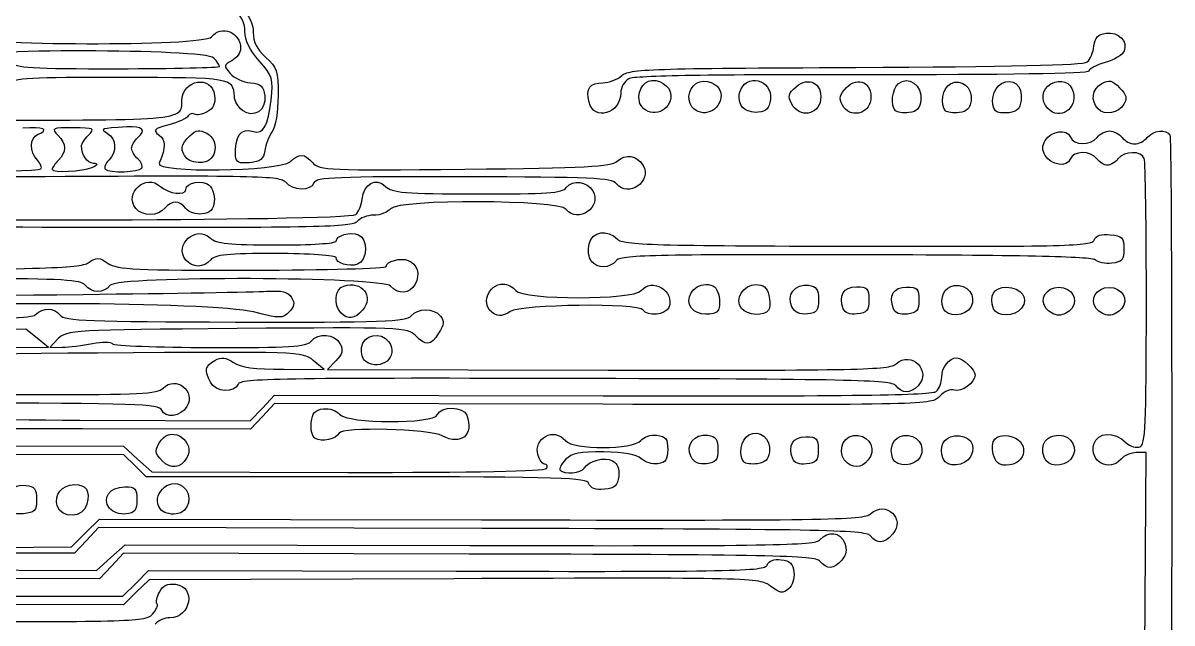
# Model space of a CAD drawing. Extents: x 25 to 242, y 39 to 365.
# Drawn here: x 162.4 to 220.2, y 107 to 137.2 of the extents above; entities that cross this region are included whole.
import ezdxf

# ---------------------------------------------------------------- set-up
doc = ezdxf.new("R2010")
doc.units = 0
doc.layers.add('Layer_1', color=7, linetype='CONTINUOUS')

msp = doc.modelspace()

# ---------------------------------------------------------------- linework, layer by layer
at = {"layer": 'Layer_1', "color": 7}
for points in [[(190.890252, 133.202053)], [(193.540494, 132.982853)], [(196.06218, 132.977853)], [(198.592649, 132.961453)], [(201.083795, 133.111643)], [(203.628502, 133.061843)], [(206.289742, 132.776843)], [(208.81143, 132.771863)], [(211.33312, 132.766863)], [(213.95762, 132.886223)], [(216.48733, 132.872623)], [(170.669602, 130.382043)], [(165.888865, 129.927693)], [(168.395781, 129.898013)], [(191.002902, 125.221103)], [(178.411617, 122.619833)], [(186.092193, 122.584103)], [(196.03335, 122.848783)], [(198.55504, 122.843793)], [(201.088123, 122.917203)], [(203.673349, 122.819603)], [(206.195034, 122.814603)], [(208.71136, 122.823633)], [(211.23305, 122.818653)], [(213.86965, 122.843603)], [(216.39133, 122.838603)], [(179.656976, 120.177733)], [(177.124755, 116.304453)], [(169.440828, 115.165413)], [(196.021235, 115.384833)], [(198.669593, 115.124683)], [(201.128146, 115.281913)], [(203.878739, 115.060623)], [(206.166165, 115.285943)], [(208.68785, 115.280913)], [(211.21203, 115.519373)], [(213.76527, 115.360103)], [(164.151565, 112.920943)], [(166.775375, 112.804483)], [(169.333647, 112.753683)]]:
    msp.add_lwpolyline(points, close=True, dxfattribs=at)
for points in [[(173.459226, 132.796103), (173.45921, 132.797003)], [(173.115753, 130.490023), (173.115688, 130.490953)], [(168.097365, 127.866063), (168.097365, 127.865783)], [(170.610986, 125.274513), (170.610989, 125.274823)], [(159.052095, 120.893593), (163.710915, 120.883593), (163.142605, 121.344323), (162.574285, 121.805053), (125.017709, 121.727153)], [(164.199765, 121.321923), (163.770995, 120.884593), (164.395605, 120.892593)], [(175.544769, 119.780913), (177.576838, 119.776913), (177.024065, 120.225043)], [(178.156761, 120.212373), (177.7303, 119.776213), (191.845705, 119.746213)], [(171.851698, 119.127933), (171.851697, 119.128213)], [(165.278985, 117.223293), (173.849712, 117.185693), (174.461383, 117.836843), (175.073055, 118.487993), (191.592814, 118.452893)], [(191.600929, 118.021943), (175.071711, 118.057043), (174.465714, 117.411933), (173.859715, 116.766823), (165.414065, 116.784723)], [(159.696645, 115.935963), (167.470905, 115.919463), (168.186903, 115.271543), (168.902897, 114.623623), (178.75979, 114.602723)], [(217.93409, 90.643183), (218.72232, 90.708383), (218.81532, 103.151313), (218.90832, 115.594223), (218.40701, 115.595223)], [(179.686795, 114.377693), (168.622896, 114.381693), (168.062474, 114.935093), (167.502045, 115.488503), (159.711545, 115.505003)], [(190.87731, 114.033243), (190.877305, 114.032683)], [(159.092515, 110.803393), (164.860775, 110.860093), (165.567475, 111.558863), (166.274155, 112.257613), (185.475471, 112.216813)], [(185.494254, 111.785813), (166.226365, 111.826713), (165.620375, 111.181613), (165.014375, 110.536503), (159.090415, 110.549103)], [(158.305905, 109.698333), (166.126305, 109.674833), (166.846335, 110.319703), (167.566355, 110.964563), (184.902017, 110.927763)], [(184.859712, 110.496943), (167.483085, 110.533843), (166.877095, 109.888733), (166.271095, 109.243623), (158.455865, 109.260223)], [(157.742285, 108.379113), (167.447935, 108.378583), (168.095167, 109.024013), (168.742402, 109.669443), (184.230427, 109.636543)], [(184.106769, 109.258813), (168.766233, 109.202913), (168.123848, 108.575633), (167.481465, 107.948363), (157.798195, 107.968963)]]:
    msp.add_lwpolyline(points, dxfattribs=at)
for points in [[(173.580413, 136.759073), (173.581713, 137.222343), (173.398411, 137.573683), (172.953729, 137.959303)], [(173.379452, 137.985353), (173.807485, 137.562673), (174.002019, 137.161403), (174.000593, 136.704103)], [(171.89845, 136.486133), (172.403526, 137.106663), (173.370192, 136.726813), (173.367644, 135.908833)], [(159.197335, 136.520033), (159.810065, 136.042413), (171.511849, 136.011233), (171.89845, 136.486133)], [(174.302474, 135.277833), (173.811172, 135.838443), (173.579026, 136.314663), (173.580413, 136.759073)], [(174.000593, 136.704103), (173.998993, 136.233983), (174.183296, 135.871153), (174.627172, 135.469733)], [(216.27701, 136.031053), (216.32781, 136.469263), (216.47429, 136.622923), (216.88737, 136.671283)], [(216.88737, 136.671283), (217.5151, 136.744783), (217.9854, 136.278543), (217.79423, 135.772373)], [(172.015199, 135.424843), (171.557549, 135.896563), (159.388575, 135.907803), (159.210645, 135.436743)], [(173.367644, 135.908833), (173.367115, 135.699683), (173.169149, 135.420903), (172.927994, 135.289313)], [(215.94082, 135.226353), (216.08898, 135.351813), (216.24028, 135.713903), (216.27701, 136.031053)], [(161.811435, 135.210973), (162.035625, 134.932463), (162.854185, 134.883493), (167.194785, 134.888903)], [(172.314096, 135.005863), (172.314284, 135.066663), (172.17978, 135.255203), (172.015199, 135.424843)], [(172.927994, 135.289313), (172.514474, 135.063653), (172.509632, 135.027133), (172.842924, 134.647493)], [(174.897887, 133.311273), (175.019529, 134.389093), (174.986907, 134.496823), (174.302474, 135.277833)], [(174.627172, 135.469733), (175.202106, 134.949773), (175.255459, 134.783953), (175.251546, 133.529173)], [(204.297064, 134.952503), (211.9104, 134.983103), (215.76051, 135.073713), (215.94082, 135.226353)], [(216.84319, 135.200113), (216.39237, 135.076703), (216.02324, 134.882533), (216.02288, 134.768603)], [(217.79423, 135.772373), (217.72193, 135.581043), (217.294, 135.323523), (216.84319, 135.200113)], [(167.194785, 134.888903), (170.010218, 134.892903), (172.313905, 134.945103), (172.314096, 135.005863)], [(172.842924, 134.647493), (173.037292, 134.426073), (173.493656, 134.214663), (173.857067, 134.177683)], [(192.529773, 134.543953), (192.886199, 134.872973), (193.979367, 134.910943), (204.297064, 134.952503)], [(198.463355, 133.706833), (198.769631, 134.685773), (200.126217, 134.365503), (200.007702, 133.342233)], [(216.02288, 134.768603), (216.02235, 134.638563), (211.79135, 134.570413), (204.660829, 134.585563)], [(167.346615, 134.449783), (162.861295, 134.459783), (161.933755, 134.408483), (161.669205, 134.138643)], [(173.054657, 133.493553), (172.990267, 134.430573), (172.946609, 134.437893), (167.346615, 134.449783)], [(170.417379, 133.273993), (170.420779, 134.352913), (171.943321, 134.597383), (172.059394, 133.537633)], [(173.857067, 134.177683), (174.397867, 134.122683), (174.52931, 134.005483), (174.581139, 133.532273)], [(190.890252, 133.202053), (190.721358, 133.901293), (190.922422, 134.183813), (191.587906, 134.182403)], [(191.587906, 134.182403), (191.889823, 134.181873), (192.313664, 134.344463), (192.529773, 134.543953)], [(192.892263, 134.387513), (192.668325, 134.265323), (192.484418, 133.945753), (192.48358, 133.677343)], [(204.660829, 134.585563), (197.230987, 134.601363), (193.158529, 134.532863), (192.892263, 134.387513)], [(193.540494, 132.982853), (193.236819, 133.360133), (193.426959, 134.089663), (193.874557, 134.264593)], [(193.874557, 134.264593), (194.326241, 134.441133), (195.006352, 134.019773), (195.004932, 133.564263)], [(196.06218, 132.977853), (195.736821, 133.382063), (195.961572, 134.097533), (196.455108, 134.228713)], [(196.455108, 134.228713), (196.973425, 134.366463), (197.528049, 134.018343), (197.526607, 133.556123)], [(201.302033, 133.982823), (201.946097, 134.514813), (202.624469, 134.157813), (202.529388, 133.336883)], [(203.832067, 133.941133), (204.421625, 134.542463), (205.149186, 134.178603), (205.051076, 133.331513)], [(206.289742, 132.776893), (206.033805, 133.040683), (206.129063, 133.871263), (206.446028, 134.139603)], [(206.446028, 134.139603), (206.939497, 134.557383), (207.655494, 134.040503), (207.572764, 133.326163)], [(208.81143, 132.771893), (208.51875, 133.073563), (208.67186, 133.919673), (209.05717, 134.129943)], [(209.05717, 134.129943), (209.61095, 134.432123), (210.19734, 133.949183), (210.10165, 133.269723)], [(211.33312, 132.766893), (211.02539, 133.084103), (211.1994, 133.917873), (211.62139, 134.148153)], [(211.62139, 134.148153), (212.20464, 134.466423), (212.70089, 134.040083), (212.61411, 133.295253)], [(213.95762, 132.886223), (213.58059, 133.274843), (213.65674, 133.877513), (214.11439, 134.127233)], [(214.11439, 134.127233), (214.6198, 134.403043), (215.1083, 134.224733), (215.23592, 133.717983)], [(216.48733, 132.872623), (216.09135, 133.280783), (216.17964, 133.872843), (216.67695, 134.144223)], [(216.67695, 134.144223), (217.04703, 134.346163), (217.19954, 134.309683), (217.56649, 133.931463)], [(172.059394, 133.537633), (172.104174, 133.128763), (171.994464, 132.889453), (171.684757, 132.720453)], [(173.45921, 132.797003), (173.252316, 132.952923), (173.07027, 133.266383), (173.054657, 133.493553)], [(174.581139, 133.532273), (174.662309, 132.791183), (174.02267, 132.371463), (173.459226, 132.796103)], [(175.251546, 133.529173), (175.248946, 132.701233), (175.129957, 131.986463), (174.951434, 131.726693)], [(192.48358, 133.677343), (192.48028, 132.630693), (191.125853, 132.226643), (190.890252, 133.202053)], [(195.004932, 133.564263), (195.002332, 132.753773), (194.03427, 132.369413), (193.540494, 132.982853)], [(197.526607, 133.556123), (197.524007, 132.748443), (196.554898, 132.365723), (196.06218, 132.977853)], [(198.592649, 132.961453), (198.449076, 133.139823), (198.390894, 133.475233), (198.463355, 133.706833)], [(201.083795, 133.111643), (200.867923, 133.528163), (200.898273, 133.649333), (201.302033, 133.982823)], [(203.628502, 133.061843), (203.444434, 133.417013), (203.483457, 133.585563), (203.832067, 133.941133)], [(215.23592, 133.717983), (215.45198, 132.859913), (214.55154, 132.274033), (213.95762, 132.886223)], [(217.56649, 133.931463), (217.91588, 133.571333), (217.96083, 133.396113), (217.77951, 133.101383)], [(158.484325, 132.313043), (170.547112, 132.287443), (170.41427, 132.276743), (170.417379, 133.273993)], [(174.007889, 131.731863), (174.499845, 131.573983), (174.752406, 132.022173), (174.897887, 133.311273)], [(199.397229, 132.700733), (199.098284, 132.665733), (198.736223, 132.783033), (198.592649, 132.961453)], [(200.007702, 133.342233), (199.956792, 132.902683), (199.810662, 132.749133), (199.397229, 132.700733)], [(202.529388, 133.336883), (202.438138, 132.549063), (201.454771, 132.395843), (201.083795, 133.111643)], [(205.051076, 133.331513), (204.963316, 132.573783), (203.978231, 132.387043), (203.628502, 133.061843)], [(207.572764, 133.326163), (207.522234, 132.889873), (207.375131, 132.732923), (206.97242, 132.685643)], [(210.10165, 133.269723), (210.04835, 132.891303), (209.87753, 132.725673), (209.4941, 132.680663)], [(212.61411, 133.295253), (212.56581, 132.880783), (212.41273, 132.722263), (212.0158, 132.675663)], [(217.77951, 133.101383), (217.493, 132.635703), (216.8309, 132.518503), (216.48733, 132.872623)], [(170.735864, 132.511893), (170.664844, 132.394833), (170.222577, 132.193883), (169.753053, 132.065363)], [(171.05589, 132.603093), (170.950896, 132.669993), (170.806883, 132.628893), (170.735864, 132.511893)], [(171.684757, 132.720453), (171.443875, 132.589013), (171.160885, 132.536203), (171.05589, 132.603093)], [(206.97242, 132.685643), (206.679039, 132.651243), (206.371834, 132.692643), (206.289742, 132.776843)], [(209.4941, 132.680663), (209.20072, 132.646163), (208.89352, 132.687663), (208.81143, 132.771863)], [(212.0158, 132.675663), (211.72242, 132.641163), (211.41521, 132.682663), (211.33312, 132.766863)], [(163.162215, 131.578793), (163.796815, 131.826823), (163.452575, 131.977413), (162.414475, 131.905913)], [(164.949455, 131.916763), (163.878495, 131.918763), (163.840845, 131.899763), (164.197745, 131.531903)], [(165.698755, 131.528713), (166.057935, 131.895053), (166.020415, 131.914483), (164.949455, 131.916763)], [(167.640565, 131.959803), (166.320425, 131.888303), (166.279595, 131.874303), (166.682285, 131.632523)], [(168.202862, 131.429123), (168.65058, 131.808143), (168.443763, 132.003343), (167.640565, 131.959803)], [(169.753053, 132.065363), (168.988103, 131.855953), (168.937655, 131.802823), (169.267704, 131.554093)], [(170.814739, 131.516733), (171.141796, 131.818643), (171.304303, 131.842403), (171.668293, 131.641553)], [(173.115688, 130.490953), (173.055258, 131.488143), (173.376242, 131.934573), (174.007889, 131.731863)], [(213.82753, 131.280193), (214.13435, 131.778853), (214.9288, 131.888393), (215.08982, 131.454203)], [(216.43226, 131.436303), (216.5767, 131.613753), (216.86084, 131.758593), (217.06369, 131.758163)], [(217.06369, 131.758163), (217.26654, 131.757633), (217.54978, 131.611693), (217.6931, 131.433623)], [(218.95395, 131.430953), (219.24537, 131.789013), (219.91551, 131.861083), (220.09933, 131.554153)], [(163.148215, 130.297253), (162.752445, 130.705193), (162.760275, 131.421693), (163.162215, 131.578793)], [(164.197745, 131.531903), (164.611255, 131.105673), (164.614885, 130.699363), (164.208845, 130.285253)], [(165.366905, 131.008373), (165.367165, 131.108723), (165.516545, 131.342873), (165.698755, 131.528713)], [(166.682285, 131.632523), (167.128385, 131.364653), (167.156655, 130.714493), (166.740585, 130.290173)], [(167.888295, 130.893083), (167.888825, 131.041823), (168.030312, 131.283033), (168.202862, 131.429123)], [(169.267704, 131.554093), (169.617454, 131.290513), (169.618504, 130.978643), (169.272504, 130.133273)], [(170.669602, 130.382043), (170.304329, 130.758543), (170.345958, 131.084003), (170.814739, 131.516733)], [(171.668293, 131.641553), (172.323901, 131.279793), (172.176957, 130.260393), (171.456991, 130.175673)], [(174.951434, 131.726693), (174.788726, 131.489943), (174.621888, 131.056643), (174.580684, 130.763813)], [(213.82553, 130.526053), (213.65911, 130.800003), (213.65975, 131.006933), (213.82753, 131.280193)], [(215.08982, 131.454203), (215.24933, 131.024103), (216.08765, 131.012873), (216.43226, 131.436303)], [(217.6931, 131.433623), (217.83643, 131.255563), (218.11967, 131.109523), (218.32252, 131.109093)], [(218.32252, 131.109093), (218.52537, 131.108563), (218.80951, 131.253493), (218.95395, 131.430953)], [(220.09933, 131.554153), (220.16443, 131.445353), (220.20181, 120.869233), (220.18223, 108.051663)], [(165.964535, 130.127863), (165.648205, 130.142363), (165.365505, 130.558923), (165.366905, 131.008373)], [(168.199515, 130.355723), (168.02788, 130.502543), (167.887825, 130.744353), (167.888295, 130.893083)], [(174.580684, 130.763813), (174.521034, 130.339883), (174.36657, 130.217953), (173.8226, 130.165333)], [(175.857033, 130.215773), (176.328925, 130.651383), (176.570683, 130.638843), (176.993797, 130.156873)], [(192.299578, 130.234013), (192.730708, 130.625373), (193.29484, 130.537153), (193.604365, 130.029953)], [(216.42925, 130.358873), (216.08729, 130.783703), (215.2489, 130.776043), (215.08672, 130.346673)], [(218.80724, 130.379543), (218.6602, 130.776033), (217.80937, 130.761333), (217.47995, 130.356643)], [(163.321935, 129.850553), (163.393735, 129.923753), (163.315935, 130.124793), (163.148215, 130.297253)], [(164.208845, 130.285253), (164.034925, 130.107873), (163.892455, 129.907313), (163.892245, 129.839593)], [(165.888935, 129.927703), (166.217555, 130.071603), (166.234135, 130.115453), (165.964535, 130.127863)], [(166.740585, 130.290173), (166.572195, 130.118423), (166.492765, 129.917733), (166.564085, 129.844213)], [(168.395826, 129.898003), (168.459496, 130.002953), (168.371136, 130.208933), (168.199515, 130.355723)], [(169.272504, 130.133273), (169.071815, 129.642953), (175.321334, 129.721263), (175.857033, 130.215773)], [(171.456991, 130.175673), (171.167127, 130.141573), (170.812802, 130.234473), (170.669602, 130.382043)], [(173.8226, 130.165333), (173.285594, 130.113433), (173.134366, 130.182933), (173.115753, 130.490023)], [(176.993797, 130.156873), (177.318885, 129.786583), (177.77658, 129.767513), (184.64302, 129.838243)], [(184.64302, 129.838243), (190.728773, 129.900943), (192.00534, 129.966923), (192.299578, 130.234013)], [(193.604365, 130.029953), (194.089547, 129.234943), (192.852213, 128.380333), (192.267579, 129.106663)], [(215.08672, 130.346673), (214.92299, 129.913183), (214.12924, 130.026093), (213.82553, 130.526053)], [(216.95359, 130.034563), (216.80853, 130.034833), (216.57258, 130.180813), (216.42925, 130.358873)], [(217.47995, 130.356643), (217.33552, 130.179193), (217.09866, 130.034253), (216.95359, 130.034563)], [(218.91286, 123.047103), (218.91586, 126.916203), (218.86796, 130.215813), (218.80724, 130.379543)], [(162.477535, 129.454663), (151.846659, 129.394163), (149.558469, 129.432163), (149.365289, 129.672113)], [(153.812349, 129.898953), (153.803349, 129.705923), (163.133605, 129.658443), (163.321935, 129.850553)], [(175.637231, 129.178293), (175.381741, 129.495703), (174.167764, 129.521193), (162.477535, 129.454663)], [(163.892245, 129.839593), (163.891715, 129.651843), (165.412055, 129.718913), (165.888865, 129.927693)], [(166.564085, 129.844213), (166.763625, 129.638543), (168.265122, 129.682623), (168.395781, 129.898013)], [(168.097365, 127.865783), (167.479815, 128.632983), (168.610165, 129.643873), (169.332358, 128.970233)], [(184.586823, 129.456573), (178.192431, 129.470173), (177.158307, 129.427973), (177.053082, 129.149393)], [(179.4782, 128.330793), (179.57393, 129.126713), (180.149649, 129.440823), (180.652699, 128.971613)], [(192.267579, 129.106663), (192.034066, 129.396783), (191.021383, 129.442913), (184.586823, 129.456573)], [(169.332358, 128.970233), (169.730942, 128.598463), (170.612671, 128.499113), (170.61369, 128.825843)], [(170.61369, 128.825843), (170.61479, 129.168863), (171.459169, 129.319403), (171.790837, 129.035713)], [(171.790837, 129.035713), (171.964036, 128.887573), (172.076542, 128.515723), (172.040853, 128.209383)], [(177.053082, 129.149393), (176.891067, 128.720403), (175.990994, 128.738773), (175.637231, 129.178293)], [(180.652699, 128.971613), (180.997927, 128.649603), (181.583167, 128.601623), (185.261214, 128.593813)], [(185.261214, 128.593813), (188.808165, 128.585813), (189.51714, 128.637513), (189.745341, 128.917893)], [(189.745341, 128.917893), (190.083647, 129.333513), (190.776192, 129.242783), (191.079767, 128.743053)], [(170.619498, 127.859863), (170.279402, 128.282403), (169.897077, 128.287133), (169.560011, 127.873063)], [(179.1606, 127.564913), (179.298572, 127.680973), (179.441495, 128.025603), (179.4782, 128.330793)], [(189.741917, 127.819763), (189.347788, 128.309423), (181.30405, 128.335973), (180.90763, 127.848863)], [(191.079767, 128.743053), (191.563094, 127.947413), (190.326241, 127.093823), (189.741917, 127.819763)], [(169.560011, 127.873063), (169.22572, 127.462363), (168.425313, 127.458393), (168.097365, 127.866063)], [(171.432414, 127.588803), (171.129945, 127.553403), (170.7694, 127.673603), (170.619498, 127.859863)], [(172.040853, 128.209383), (171.992193, 127.791743), (171.839976, 127.636503), (171.432414, 127.588803)], [(180.90763, 127.848863), (180.763194, 127.671403), (180.384488, 127.526773), (180.066059, 127.527453)], [(151.665489, 127.534013), (151.995799, 127.193653), (178.754972, 127.223753), (179.1606, 127.564913)], [(179.224491, 127.206043), (178.996047, 126.925363), (177.205231, 126.887133), (165.459275, 126.912083)], [(180.066059, 127.527453), (179.747633, 127.528243), (179.368927, 127.383493), (179.224491, 127.206043)], [(165.459275, 126.912083), (153.713329, 126.936983), (151.922509, 126.898783), (151.694069, 126.618123)], [(170.610989, 125.274823), (169.993446, 126.042033), (171.123788, 127.052923), (171.845984, 126.379283)], [(178.17069, 126.224183), (178.171484, 126.504913), (178.883843, 126.705313), (179.297855, 126.541343)], [(179.297855, 126.541343), (179.789199, 126.346723), (179.750901, 125.223613), (179.247375, 125.060993)], [(190.897569, 126.083213), (191.057251, 126.727023), (191.808143, 126.849563), (192.325536, 126.316263)], [(216.28769, 126.279133), (216.37529, 126.511003), (216.62784, 126.594303), (217.09904, 126.546733)], [(217.09904, 126.546733), (217.70456, 126.485633), (217.783, 126.403313), (217.78122, 125.831263)], [(171.845984, 126.379283), (172.146059, 126.099403), (172.764906, 126.034723), (175.192106, 126.029563)], [(175.192106, 126.029563), (176.893864, 126.025563), (178.17033, 126.109363), (178.17069, 126.224183)], [(191.002905, 125.221123), (190.863943, 125.393773), (190.818604, 125.764853), (190.897569, 126.083213)], [(192.325536, 126.316263), (192.597343, 126.036093), (194.226639, 125.989023), (204.400138, 125.967413)], [(204.400138, 125.967413), (214.87344, 125.945213), (216.17445, 125.979313), (216.28769, 126.279133)], [(165.710455, 125.134103), (166.138745, 125.420323), (166.245785, 125.417163), (166.708585, 125.104603)], [(175.147408, 125.598733), (172.718165, 125.603733), (172.07464, 125.541933), (171.863492, 125.282513)], [(178.168116, 125.399903), (178.16838, 125.505713), (176.809128, 125.595203), (175.147408, 125.598733)], [(179.247375, 125.060993), (178.799459, 124.916333), (178.167227, 125.114893), (178.168116, 125.399903)], [(180.688418, 124.952153), (180.689211, 125.208773), (181.414543, 125.404883), (181.799281, 125.252503)], [(204.314918, 125.536663), (194.077787, 125.558363), (192.474856, 125.518863), (192.247129, 125.239103)], [(216.34595, 125.278793), (216.18984, 125.439713), (212.47551, 125.519333), (204.314918, 125.536663)], [(217.78122, 125.831263), (217.77922, 125.279523), (217.69082, 125.174693), (217.1755, 125.115433)], [(151.839849, 124.738383), (163.240505, 124.802383), (165.302015, 124.861133), (165.710455, 125.134103)], [(166.708585, 125.104603), (167.161195, 124.798933), (168.081165, 124.755783), (173.957423, 124.764483)], [(171.863492, 125.282513), (171.530151, 124.872973), (170.937376, 124.869343), (170.610986, 125.274513)], [(173.957423, 124.764483), (177.659166, 124.769483), (180.688113, 124.854383), (180.688418, 124.952153)], [(181.799281, 125.252503), (182.255632, 125.071753), (182.407273, 124.555153), (182.148492, 124.062873)], [(192.247129, 125.239103), (191.916935, 124.833433), (191.321892, 124.824833), (191.002902, 125.221103)], [(217.1755, 125.115433), (216.84347, 125.077233), (216.47017, 125.150733), (216.34595, 125.278793)], [(165.555245, 124.005583), (165.335915, 124.278073), (164.435455, 124.331163), (159.869135, 124.340863)], [(180.905093, 123.961483), (180.523005, 124.436193), (167.200075, 124.475073), (166.815525, 124.002583)], [(178.554328, 123.967333), (179.458002, 124.259203), (180.100185, 123.437003), (179.498298, 122.758743)], [(193.511719, 123.740203), (194.054376, 124.406903), (195.212624, 123.704503), (194.906626, 122.894253)], [(156.571485, 123.827663), (157.193145, 123.487803), (157.971905, 123.463153), (165.448755, 123.546863)], [(165.448755, 123.546863), (169.956452, 123.597363), (174.106285, 123.667613), (174.670602, 123.703043)], [(166.815525, 124.002583), (166.479595, 123.589863), (165.888895, 123.591443), (165.555245, 124.005583)], [(174.670602, 123.703043), (175.462502, 123.752743), (175.749181, 123.682243), (175.926928, 123.393983)], [(178.411617, 122.619833), (178.025185, 123.018143), (178.110532, 123.824003), (178.554328, 123.967333)], [(182.148492, 124.062873), (181.890965, 123.572953), (181.259288, 123.521463), (180.905093, 123.961483)], [(186.092193, 122.584133), (185.417861, 122.977273), (185.781329, 124.069413), (186.585938, 124.067703)], [(186.585938, 124.067703), (186.779824, 124.067173), (187.055727, 123.921263), (187.199054, 123.743203)], [(187.199054, 123.743203), (187.587449, 123.260683), (193.119273, 123.258023), (193.511719, 123.740203)], [(196.033375, 122.848803), (195.665133, 123.306283), (196.117945, 124.047453), (196.764845, 124.046073)], [(196.764845, 124.046073), (197.134621, 124.045283), (197.314488, 123.897233), (197.406015, 123.518293)], [(198.555061, 122.843803), (198.186819, 123.301293), (198.639631, 124.042453), (199.286533, 124.041083)], [(199.286533, 124.041083), (199.656307, 124.040293), (199.836176, 123.892233), (199.927703, 123.513293)], [(201.088123, 122.917203), (200.787102, 123.498023), (201.250112, 124.100693), (201.921569, 124.002043)], [(201.921569, 124.002043), (202.335822, 123.941143), (202.434527, 123.801843), (202.4329, 123.280233)], [(203.673349, 122.819603), (203.423606, 123.493053), (203.679749, 123.923933), (204.329057, 123.922553)], [(204.329057, 123.922553), (204.886236, 123.921553), (204.956377, 123.848753), (204.954585, 123.274833)], [(206.195034, 122.814603), (205.945291, 123.488053), (206.201434, 123.918943), (206.850746, 123.917563)], [(206.850746, 123.917563), (207.407921, 123.916563), (207.478062, 123.843763), (207.476274, 123.269833)], [(208.71136, 122.823603), (208.49733, 123.400763), (208.73656, 123.912443), (209.25509, 123.986683)], [(209.25509, 123.986683), (209.91612, 124.081283), (210.38357, 123.476573), (210.08639, 122.911233)], [(211.23305, 122.818603), (210.99213, 123.468263), (211.25015, 123.908473), (211.87121, 123.907153)], [(211.87121, 123.907153), (212.62471, 123.905153), (213.03652, 123.335833), (212.63805, 122.846253)], [(213.86965, 122.843603), (213.50248, 123.299743), (213.87265, 123.902863), (214.518, 123.901493)], [(214.518, 123.901493), (215.16389, 123.900493), (215.52975, 123.295433), (215.15974, 122.840863)], [(216.39133, 122.838603), (216.02417, 123.294743), (216.39433, 123.897863), (217.03968, 123.896493)], [(217.03968, 123.896493), (217.68557, 123.895493), (218.05143, 123.290443), (217.68143, 122.835863)], [(174.022645, 122.661783), (171.980702, 123.174553), (157.134745, 123.233453), (156.725315, 122.730383)], [(175.926928, 123.393983), (176.105144, 123.104923), (176.077635, 122.939293), (175.805286, 122.661513)], [(193.605318, 122.760003), (193.389177, 123.120913), (187.48401, 123.049643), (186.925665, 122.679403)], [(197.406015, 123.518293), (197.475985, 123.228623), (197.471145, 122.889273), (197.395245, 122.764183)], [(199.927703, 123.513293), (199.997673, 123.223623), (199.992833, 122.884273), (199.916933, 122.759193)], [(202.4329, 123.280233), (202.4313, 122.739243), (202.33892, 122.623153), (201.866924, 122.568263)], [(204.954585, 123.274833), (204.952985, 122.729513), (204.861985, 122.617943), (204.373275, 122.561373)], [(207.476274, 123.269833), (207.474674, 122.724523), (207.383674, 122.612953), (206.894963, 122.556373)], [(125.095399, 122.131973), (157.325645, 122.195973), (162.757775, 122.250763), (163.044055, 122.515043)], [(163.044055, 122.515043), (163.475165, 122.913003), (163.961165, 122.906493), (164.289705, 122.498443)], [(164.289705, 122.498443), (164.513535, 122.220363), (165.758245, 122.172123), (173.114598, 122.156503)], [(175.805286, 122.661513), (175.477115, 122.326793), (175.356738, 122.326813), (174.022645, 122.661783)], [(179.498298, 122.758743), (179.087942, 122.296323), (178.765471, 122.255103), (178.411617, 122.619833)], [(181.941508, 122.460943), (182.278881, 122.875433), (183.077234, 122.874343), (183.411625, 122.459943)], [(186.925665, 122.679403), (186.595156, 122.460253), (186.352327, 122.432493), (186.092193, 122.584103)], [(194.906626, 122.894253), (194.761454, 122.509873), (193.813674, 122.412103), (193.605318, 122.760003)], [(197.395245, 122.764183), (197.194646, 122.433523), (196.324074, 122.487623), (196.03335, 122.848783)], [(199.916933, 122.759193), (199.716333, 122.428533), (198.845762, 122.482633), (198.55504, 122.843793)], [(201.866924, 122.568263), (201.480556, 122.523363), (201.235306, 122.633263), (201.088123, 122.917203)], [(204.373275, 122.561373), (204.003591, 122.518573), (203.750334, 122.611973), (203.673349, 122.819603)], [(206.894963, 122.556373), (206.525276, 122.513573), (206.27202, 122.606973), (206.195034, 122.814603)], [(210.08639, 122.911233), (209.83665, 122.436133), (208.87772, 122.375013), (208.71136, 122.823633)], [(212.63805, 122.846253), (212.29155, 122.420563), (211.38727, 122.402773), (211.23305, 122.818653)], [(214.51363, 122.500983), (214.31078, 122.501513), (214.02099, 122.655583), (213.86965, 122.843603)], [(215.15974, 122.840863), (215.00723, 122.653493), (214.71648, 122.500543), (214.51363, 122.500983)], [(217.03532, 122.495983), (216.83247, 122.496503), (216.54268, 122.650593), (216.39133, 122.838603)], [(217.68143, 122.835863), (217.52891, 122.648493), (217.23817, 122.495553), (217.03532, 122.495983)], [(218.58372, 115.885563), (218.86725, 115.996403), (218.90867, 116.897583), (218.91286, 123.047103)], [(173.114598, 122.156503), (180.470949, 122.140903), (181.71594, 122.183803), (181.941508, 122.460943)], [(183.411625, 122.459943), (183.620926, 122.199923), (183.604061, 122.032633), (183.324755, 121.598263)], [(173.190709, 121.829563), (164.921145, 121.761663), (164.613885, 121.744263), (164.199765, 121.321923)], [(182.160222, 121.480013), (181.767151, 121.885163), (181.45285, 121.897403), (173.190709, 121.829563)], [(176.897461, 121.183833), (177.268282, 121.639403), (178.101492, 121.576843), (178.362194, 121.073793)], [(179.449009, 120.875133), (179.540639, 121.524723), (180.425295, 121.710443), (180.814296, 121.161753)], [(183.324755, 121.598263), (182.90769, 120.949673), (182.695626, 120.928123), (182.160222, 121.480013)], [(164.395605, 120.892593), (164.739145, 120.896593), (165.424395, 120.979893), (165.918395, 121.076743)], [(165.918395, 121.076743), (166.412395, 121.173643), (166.865875, 121.170543), (166.926135, 121.069743)], [(166.926135, 121.069743), (166.986435, 120.969113), (169.19626, 120.881963), (171.83695, 120.876043)], [(171.83695, 120.876043), (175.821247, 120.868043), (176.682317, 120.919543), (176.897461, 121.183833)], [(178.362194, 121.073793), (178.537742, 120.735073), (178.495478, 120.557843), (178.156761, 120.212373)], [(179.656976, 120.177733), (179.502706, 120.278533), (179.40912, 120.592363), (179.449009, 120.875133)], [(180.814296, 121.161753), (181.341224, 120.418513), (180.449242, 119.660093), (179.656976, 120.177733)], [(166.175875, 120.598763), (157.850105, 120.538563), (155.812009, 120.467703), (155.522689, 120.228293)], [(177.024065, 120.225043), (176.477939, 120.667783), (176.34751, 120.672253), (166.175875, 120.598763)], [(171.851697, 119.128213), (171.537798, 119.733883), (171.583174, 119.960243), (172.071965, 120.226963)], [(172.071965, 120.226963), (172.409751, 120.411283), (172.619552, 120.388433), (173.009889, 120.124813)], [(206.331415, 120.058063), (207.084519, 120.753263), (208.1462, 119.686603), (207.429107, 118.955183)], [(208.61994, 119.386313), (208.62194, 119.889403), (208.98983, 120.355123), (209.38547, 120.354283)], [(209.38547, 120.354283), (209.68041, 120.353753), (210.30226, 119.767203), (210.3014, 119.490483)], [(173.009889, 120.124813), (173.379372, 119.875283), (174.051535, 119.784083), (175.544769, 119.780913)], [(191.845705, 119.746213), (204.453436, 119.719413), (206.000664, 119.753213), (206.331415, 120.058063)], [(169.467256, 118.833523), (170.106908, 119.485953), (171.140672, 118.682203), (170.66216, 117.904503)], [(173.239003, 119.031433), (173.062696, 118.564593), (172.109288, 118.630933), (171.851698, 119.127933)], [(189.703719, 119.319653), (175.370685, 119.350153), (173.345972, 119.314653), (173.239003, 119.031433)], [(206.307065, 118.961183), (206.079513, 119.243883), (203.97425, 119.289343), (189.703719, 119.319653)], [(208.36555, 118.675823), (208.50469, 118.817733), (208.61916, 119.137453), (208.61994, 119.386313)], [(210.3014, 119.490483), (210.3004, 119.118093), (209.61361, 118.618833), (209.26144, 118.734293)], [(157.133235, 118.767613), (157.132705, 118.594443), (158.837265, 118.522153), (163.136495, 118.513023)], [(163.136495, 118.513023), (168.279201, 118.502123), (169.187383, 118.548023), (169.467256, 118.833523)], [(191.592814, 118.452893), (204.161331, 118.426193), (208.173083, 118.479493), (208.36555, 118.675823)], [(207.429107, 118.955183), (207.030441, 118.548573), (206.63759, 118.550733), (206.307065, 118.961183)], [(209.26144, 118.734293), (209.04884, 118.803993), (208.73997, 118.673993), (208.51454, 118.419983)], [(169.399878, 117.730483), (169.288096, 118.031903), (168.121898, 118.071503), (158.770385, 118.091363)], [(170.66216, 117.904503), (170.35533, 117.405843), (169.560887, 117.296303), (169.399878, 117.730483)], [(183.262893, 117.502083), (183.427829, 117.938803), (184.57675, 117.922653), (184.740416, 117.481283)], [(208.51454, 118.419983), (208.135457, 117.992813), (207.901941, 117.987323), (191.600929, 118.021943)], [(156.708805, 117.439963), (156.708545, 117.341463), (160.565075, 117.243973), (165.278985, 117.223293)], [(176.917118, 117.108063), (176.972838, 117.594743), (177.107258, 117.744833), (177.531965, 117.794543)], [(177.531965, 117.794543), (177.834434, 117.829943), (178.194982, 117.709743), (178.344884, 117.523483)], [(178.344884, 117.523483), (178.733096, 117.041183), (183.081672, 117.022313), (183.262893, 117.502083)], [(184.740416, 117.481283), (185.109433, 116.486213), (184.455529, 115.930583), (183.510429, 116.436173)], [(165.414065, 116.784723), (158.163195, 116.800123), (156.931275, 116.757023), (156.705815, 116.480023)], [(169.379964, 116.220483), (169.92995, 116.987163), (171.150103, 116.123983), (170.653054, 115.319803)], [(177.124755, 116.304543), (176.966111, 116.407293), (176.876568, 116.753813), (176.917118, 117.108063)], [(183.510429, 116.436173), (182.859382, 116.784453), (178.439742, 116.899553), (178.315708, 116.571443)], [(188.325798, 115.454613), (188.061384, 116.318063), (189.132713, 116.896813), (189.697231, 116.195483)], [(198.915338, 116.482773), (199.469116, 116.784943), (200.055501, 116.302003), (199.959817, 115.622543)], [(169.440824, 115.165413), (169.029505, 115.589373), (169.021893, 115.721343), (169.379964, 116.220483)], [(178.315708, 116.571443), (178.204766, 116.277963), (177.432852, 116.104923), (177.124755, 116.304453)], [(189.697231, 116.195483), (190.073204, 115.728393), (193.107967, 115.730653), (193.488612, 116.198483)], [(193.488612, 116.198483), (193.639674, 116.384073), (194.000965, 116.502753), (194.303209, 116.466093)], [(194.303209, 116.466093), (194.752622, 116.411493), (194.845999, 116.288623), (194.844332, 115.753773)], [(196.021235, 115.384833), (195.720213, 115.965653), (196.183224, 116.568313), (196.85468, 116.469673)], [(196.85468, 116.469673), (197.268933, 116.408773), (197.367639, 116.269473), (197.366012, 115.747853)], [(198.669593, 115.124723), (198.376913, 115.426393), (198.530022, 116.272493), (198.915338, 116.482773)], [(201.128146, 115.281913), (200.878403, 115.955363), (201.134546, 116.386243), (201.783857, 116.384863)], [(201.783857, 116.384863), (202.341033, 116.383863), (202.411175, 116.311063), (202.409386, 115.737143)], [(203.878739, 115.060623), (203.347588, 115.460923), (203.546518, 116.362933), (204.186053, 116.454103)], [(204.186053, 116.454103), (204.831274, 116.546103), (205.316713, 115.944043), (205.032817, 115.403953)], [(206.166165, 115.285913), (205.952125, 115.863073), (206.191325, 116.374753), (206.709889, 116.449003)], [(206.709889, 116.449003), (207.370916, 116.543603), (207.838369, 115.938883), (207.541194, 115.373543)], [(208.68785, 115.280913), (208.46647, 115.877873), (208.71085, 116.369783), (209.26096, 116.434373)], [(209.26096, 116.434373), (209.98618, 116.519473), (210.39896, 116.007873), (210.08574, 115.412023)], [(211.21203, 115.519373), (211.05003, 116.190093), (211.33862, 116.534563), (211.97985, 116.435943)], [(211.97985, 116.435943), (213.07668, 116.267233), (212.95407, 114.961233), (211.84163, 114.963593)], [(213.76527, 115.360083), (213.56228, 116.022963), (213.85887, 116.467573), (214.50314, 116.466203)], [(214.50314, 116.466203), (215.18366, 116.465203), (215.53115, 115.783063), (215.11315, 115.269503)], [(216.27628, 116.020343), (216.47232, 116.646953), (217.25897, 116.680403), (217.90047, 116.089443)], [(191.638598, 115.630893), (190.400208, 115.650093), (190.038835, 115.577593), (189.711087, 115.243273)], [(193.512158, 115.287103), (193.277221, 115.502273), (192.663377, 115.614903), (191.638598, 115.630893)], [(194.844332, 115.753773), (194.842732, 115.240673), (194.741208, 115.092923), (194.351948, 115.037233)], [(197.366012, 115.747853), (197.364412, 115.206873), (197.272032, 115.090783), (196.800036, 115.035893)], [(199.959817, 115.622543), (199.906527, 115.244133), (199.735691, 115.078503), (199.35227, 115.033483)], [(202.409386, 115.737143), (202.407786, 115.191823), (202.316786, 115.080253), (201.828075, 115.023683)], [(217.64307, 115.273653), (217.07418, 114.574723), (216.00648, 115.158023), (216.27628, 116.020343)], [(218.40701, 115.595223), (218.13127, 115.595753), (217.78751, 115.451103), (217.64307, 115.273653)], [(217.90047, 116.089443), (218.09786, 115.907583), (218.40533, 115.815853), (218.58372, 115.885563)], [(170.653054, 115.319803), (170.335813, 114.806573), (169.849099, 114.744583), (169.440828, 115.165413)], [(188.669396, 115.012603), (188.554787, 115.012843), (188.400167, 115.211753), (188.325798, 115.454613)], [(188.747226, 114.796973), (188.819026, 114.915323), (188.784006, 115.012363), (188.669396, 115.012603)], [(189.711087, 115.243273), (189.489234, 115.016993), (189.362705, 114.775183), (189.429909, 114.705903)], [(190.647646, 114.808203), (190.881249, 115.193253), (191.667289, 115.399213), (192.070758, 115.181053)], [(192.070758, 115.181053), (192.324774, 115.043693), (192.428305, 114.784463), (192.38353, 114.397843)], [(194.351948, 115.037233), (194.082247, 114.998633), (193.70434, 115.111133), (193.512158, 115.287103)], [(196.800036, 115.035893), (196.41367, 114.990893), (196.16842, 115.100793), (196.021235, 115.384833)], [(199.35227, 115.033483), (199.05889, 114.999083), (198.751685, 115.040483), (198.669593, 115.124683)], [(201.828075, 115.023683), (201.458391, 114.980883), (201.205132, 115.074283), (201.128146, 115.281913)], [(205.032817, 115.403953), (204.758212, 114.881563), (204.298011, 114.744663), (203.878739, 115.060623)], [(207.541194, 115.373543), (207.291449, 114.898443), (206.33252, 114.837323), (206.166165, 115.285943)], [(210.08574, 115.412023), (209.8151, 114.897163), (208.86327, 114.807893), (208.68785, 115.280913)], [(211.84163, 114.963593), (211.48448, 114.964383), (211.30859, 115.119603), (211.21203, 115.519373)], [(215.11315, 115.269503), (214.74877, 114.821853), (213.9129, 114.878013), (213.76527, 115.360103)], [(169.333647, 112.753683), (168.802562, 113.413483), (169.775935, 114.410533), (170.453009, 113.900273)], [(178.75979, 114.602723), (185.104374, 114.589223), (188.663197, 114.658423), (188.747226, 114.796973)], [(189.429909, 114.705903), (189.637094, 114.492343), (190.500009, 114.564823), (190.647646, 114.808203)], [(161.633645, 112.913953), (161.445775, 113.527453), (161.897055, 114.029203), (162.563915, 113.948273)], [(162.563915, 113.948273), (163.013335, 113.893773), (163.106705, 113.770813), (163.105045, 113.235963)], [(164.151565, 112.920953), (163.978975, 113.484543), (164.385205, 113.987443), (165.011985, 113.986113)], [(165.011985, 113.986113), (165.617845, 113.985113), (165.810675, 113.683793), (165.641795, 113.002943)], [(166.775375, 112.804483), (166.370875, 113.307003), (166.778375, 113.874623), (167.542915, 113.873003)], [(167.542915, 113.873003), (168.077839, 113.872003), (168.150189, 113.794503), (168.148414, 113.225323)], [(170.453009, 113.900273), (171.009565, 113.480843), (170.79884, 112.588883), (170.124544, 112.509963)], [(190.877305, 114.032683), (190.763883, 114.338513), (189.597785, 114.374473), (179.686795, 114.377693)], [(191.660262, 113.755893), (191.212558, 113.712193), (190.963678, 113.800293), (190.87731, 114.033243)], [(192.38353, 114.397843), (192.32887, 113.925923), (192.196266, 113.808213), (191.660262, 113.755893)], [(162.437825, 112.524833), (161.914545, 112.473933), (161.742975, 112.556933), (161.633645, 112.913953)], [(163.105045, 113.235963), (163.103045, 112.667853), (163.022445, 112.581723), (162.437825, 112.524833)], [(165.641795, 113.002943), (165.468885, 112.305783), (164.358655, 112.244703), (164.151565, 112.920943)], [(167.602855, 112.515313), (167.290725, 112.478813), (166.938435, 112.601913), (166.775375, 112.804483)], [(168.148414, 113.225323), (168.146814, 112.690473), (168.052604, 112.567943), (167.602855, 112.515313)], [(170.124544, 112.509963), (169.825597, 112.474963), (169.469693, 112.584663), (169.333647, 112.753683)], [(205.047082, 112.517843), (205.808278, 113.220513), (206.83689, 112.267963), (206.151241, 111.495333)], [(185.475471, 112.216813), (202.732129, 112.180113), (204.714284, 112.210813), (205.047082, 112.517843)], [(205.022732, 111.421133), (204.794561, 111.704603), (202.364902, 111.749973), (185.494254, 111.785813)], [(202.500285, 111.213573), (202.888635, 111.690693), (203.539693, 111.604723), (203.74412, 111.049333)], [(184.902017, 110.927763), (200.05513, 110.895563), (202.270738, 110.931763), (202.500285, 111.213573)], [(203.74412, 111.049333), (203.870046, 110.707213), (203.82667, 110.453183), (203.597023, 110.187783)], [(206.151241, 111.495333), (205.722531, 111.012223), (205.370511, 110.989093), (205.022732, 111.421133)], [(202.496927, 110.136283), (202.269132, 110.419283), (200.049235, 110.464673), (184.859712, 110.496943)], [(184.230427, 109.636543), (198.097907, 109.607043), (199.731785, 109.638543), (199.845866, 109.941003)], [(199.845866, 109.941003), (199.928956, 110.160993), (200.174648, 110.254173), (200.552142, 110.208833)], [(200.552142, 110.208833), (200.996851, 110.155433), (201.145248, 110.010143), (201.192436, 109.582063)], [(203.597023, 110.187783), (203.197711, 109.726333), (202.840362, 109.709573), (202.496927, 110.136283)], [(200.015072, 108.885703), (199.458368, 109.306293), (199.148422, 109.313563), (184.106769, 109.258813)], [(201.192436, 109.582063), (201.227176, 109.266893), (201.108106, 108.901443), (200.918349, 108.740803)], [(169.286835, 108.586323), (169.460452, 108.916603), (169.690055, 109.028743), (170.093121, 108.980113)], [(170.093121, 108.980113), (171.137601, 108.854143), (170.876287, 107.295703), (169.811064, 107.297953)], [(200.918349, 108.740803), (200.63574, 108.501553), (200.493317, 108.524393), (200.015072, 108.885703)], [(169.166256, 107.998613), (169.099066, 108.067913), (169.153316, 108.332333), (169.286835, 108.586323)], [(220.18223, 108.051663), (220.14433, 83.155823), (220.18249, 84.040033), (219.16878, 84.599413)], [(157.201955, 107.109273), (167.972594, 107.086273), (168.608414, 107.106273), (168.93895, 107.478893)], [(168.93895, 107.478893), (169.131157, 107.695483), (169.233445, 107.929353), (169.166256, 107.998613)], [(169.811064, 107.297953), (169.550426, 107.297953), (169.219001, 107.153773), (169.074565, 106.976323)]]:
    msp.add_open_spline(points, degree=3, dxfattribs=at)

doc.saveas('drawing.dxf')
